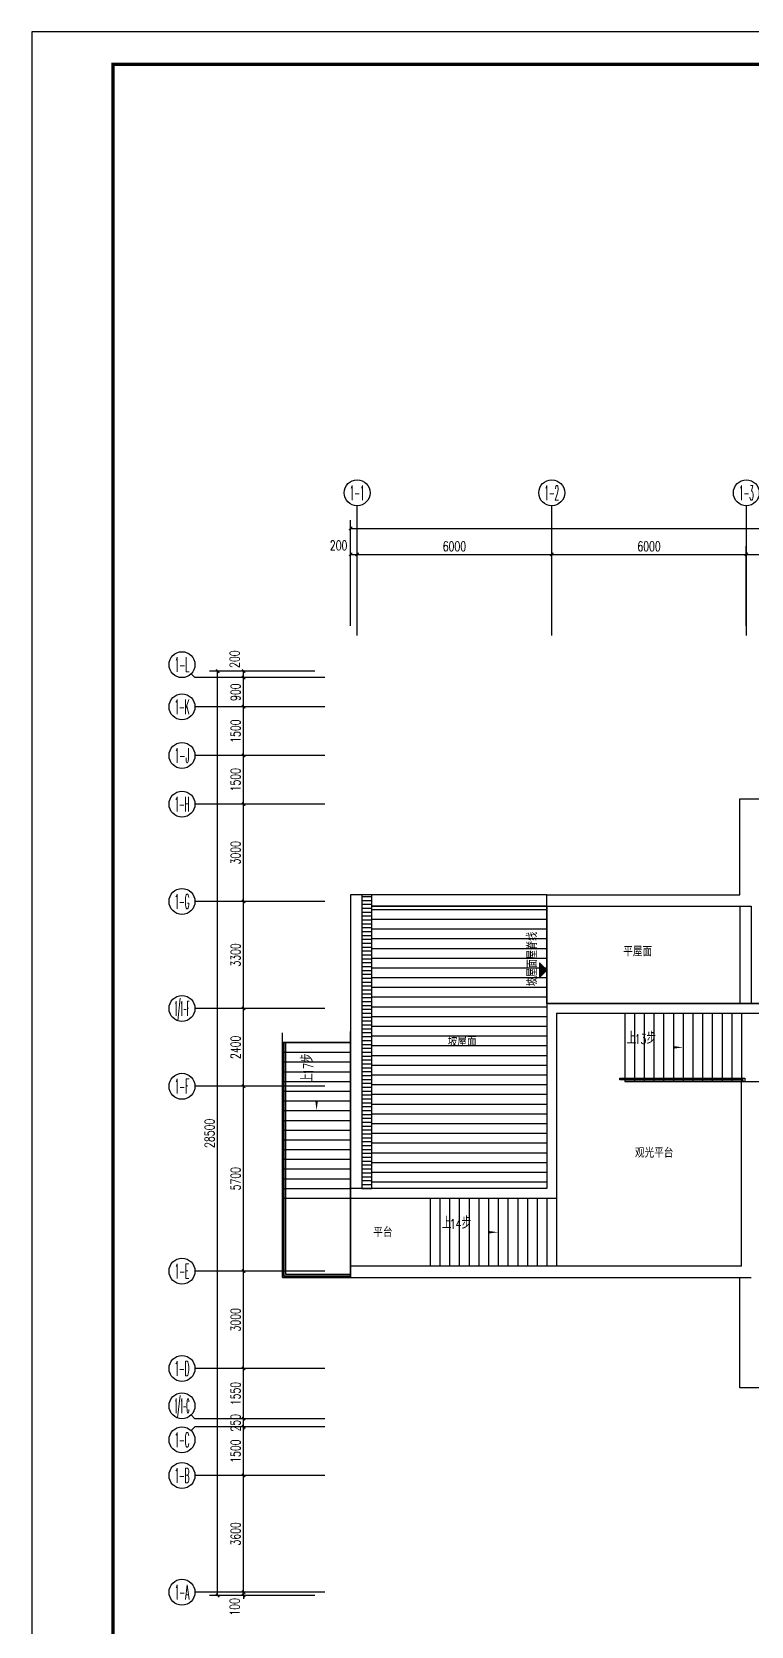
# Model space of a CAD drawing. Extents: x 815029915 to 815825525, y 579155098 to 579748855.
# Drawn here: x 815580687 to 815602862, y 579474523 to 579523677 of the extents above; entities that cross this region are included whole.
import ezdxf
from ezdxf.enums import TextEntityAlignment as Align

# ---------------------------------------------------------------- set-up
doc = ezdxf.new("R2010")
doc.units = 0
doc.header["$LTSCALE"] = 100
doc.header["$MEASUREMENT"] = 0
for name, color, linetype in [('AXIS', 3, 'Continuous'), ('AXIS_TEXT', 7, 'Continuous'), ('DIM_ELEV', 3, 'Continuous'), ('DIM_SYMB', 3, 'Continuous'), ('PUB_TEXT', 7, 'Continuous'), ('ZG-图框层', 4, 'Continuous'), ('zm', 1, 'Continuous')]:
    doc.layers.add(name, color=color, linetype=linetype)
doc.styles.add('_TCH_AXIS', font='COMPLEX', dxfattribs={"bigfont": 'GBCBIG'})
doc.styles.add('_TCH_DIM', font='SIMPLEX', dxfattribs={"bigfont": 'GBCBIG'})
doc.styles.add('_TCH_DIM_T3', font='SIMPLEX', dxfattribs={"width": 0.705882, "bigfont": 'GBCBIG'})
doc.styles.add('COMPLEX', font='COMPLEX')
doc.styles.add('宋体-TK', font='', dxfattribs={"width": 0.8})
doc.styles.get('宋体-TK').set_extended_font_data('SimSun')
doc.dimstyles.new('_TCH_ARCH-100', dxfattribs={"dimscale": 100, "dimtxt": 2.975, "dimasz": 1, "dimexe": 2.5, "dimexo": 3, "dimgap": 1, "dimtad": 1, "dimdec": 0, "dimzin": 0, "dimdsep": 46, "dimtxsty": '_TCH_DIM_T3', "dimblk": 'ARCHTICK', "dimcen": 0.09, "dimclrt": 7, "dimazin": 2, "dimtfac": 1, "dimtdec": 0, "dimtix": 1, "dimtmove": 2, "dimatfit": 3, "dimfxl": 0, "dimtolj": 1, "dimtzin": 0, "dimarcsym": 0})

# ---------------------------------------------------------------- blocks, each defined once
blk = doc.blocks.new('_AXISO')
blk.add_circle((0, 0), 0.5)
at = {"layer": 'AXIS_TEXT', "style": 'COMPLEX', "width": 1.041667}
blk.add_attdef('A', text='', height=0.56, dxfattribs=at).set_placement((-0.25, -0.28), (0.25, -0.28), align=Align.FIT)
blk = doc.blocks.new('_ArchTick')
at = {"color": 0, "linetype": 'ByBlock', "const_width": 0.4}
blk.add_lwpolyline([(-0.5, -0.5), (0.5, 0.5)], dxfattribs=at)
blk = doc.blocks.new('*D616')
at = {"layer": 'AXIS', "color": 0, "lineweight": -2, "transparency": 16777216}
for p, q in [((815589414, 579503967), (815586164, 579503967)), ((815586414, 579475467), (815586414, 579503967)), ((815589414, 579475467), (815586164, 579475467))]:
    blk.add_line(p, q, dxfattribs=at)
at = {"layer": 'Defpoints', "color": 0, "transparency": 16777216}
for p in [(815586414, 579503967), (815589714, 579503967), (815589714, 579475467)]:
    blk.add_point(p, dxfattribs=at)
at = {"layer": 'AXIS', "color": 0, "lineweight": -2, "transparency": 16777216, "xscale": 100, "yscale": 100, "zscale": 100}
for p, rotation in [((815586414, 579503967), 90), ((815586414, 579475467), 270)]:
    blk.add_blockref('_ArchTick', p, dxfattribs=dict(at, rotation=rotation))
at = {"layer": 'AXIS', "color": 7, "transparency": 16777216, "insert": (815586166, 579489717), "char_height": 297.5, "attachment_point": 5, "rotation": 90, "style": '_TCH_DIM_T3'}
blk.add_mtext('\\A1;28500', dxfattribs=at)
blk = doc.blocks.new('*D617')
at = {"layer": 'AXIS', "color": 0, "lineweight": -2, "transparency": 16777216}
for p, q in [((815589414, 579475567), (815586964, 579475567)), ((815587214, 579475567), (815587214, 579475667)), ((815587214, 579475467), (815587214, 579475567)), ((815589414, 579475467), (815586964, 579475467)), ((815587214, 579475467), (815587214, 579475367))]:
    blk.add_line(p, q, dxfattribs=at)
at = {"layer": 'Defpoints', "color": 0, "transparency": 16777216}
for p in [(815587214, 579475567), (815589714, 579475567), (815589714, 579475467)]:
    blk.add_point(p, dxfattribs=at)
at = {"layer": 'AXIS', "color": 0, "lineweight": -2, "transparency": 16777216, "xscale": 100, "yscale": 100, "zscale": 100}
for p, rotation in [((815587214, 579475567), 270), ((815587214, 579475467), 90)]:
    blk.add_blockref('_ArchTick', p, dxfattribs=dict(at, rotation=rotation))
at = {"layer": 'AXIS', "color": 7, "transparency": 16777216, "insert": (815586939, 579475117), "char_height": 297.5, "attachment_point": 5, "rotation": 90, "style": '_TCH_DIM_T3'}
blk.add_mtext('\\A1;100', dxfattribs=at)
blk = doc.blocks.new('*D618')
at = {"layer": 'AXIS', "color": 0, "lineweight": -2, "transparency": 16777216}
for p, q in [((815589414, 579479167), (815586964, 579479167)), ((815587214, 579475567), (815587214, 579479167)), ((815589414, 579475567), (815586964, 579475567))]:
    blk.add_line(p, q, dxfattribs=at)
at = {"layer": 'Defpoints', "color": 0, "transparency": 16777216}
for p in [(815587214, 579479167), (815589714, 579479167), (815589714, 579475567)]:
    blk.add_point(p, dxfattribs=at)
at = {"layer": 'AXIS', "color": 0, "lineweight": -2, "transparency": 16777216, "xscale": 100, "yscale": 100, "zscale": 100}
for p, rotation in [((815587214, 579479167), 90), ((815587214, 579475567), 270)]:
    blk.add_blockref('_ArchTick', p, dxfattribs=dict(at, rotation=rotation))
at = {"layer": 'AXIS', "color": 7, "transparency": 16777216, "insert": (815586966, 579477367), "char_height": 297.5, "attachment_point": 5, "rotation": 90, "style": '_TCH_DIM_T3'}
blk.add_mtext('\\A1;3600', dxfattribs=at)
blk = doc.blocks.new('*D619')
at = {"layer": 'AXIS', "color": 0, "lineweight": -2, "transparency": 16777216}
for p, q in [((815589414, 579480667), (815586964, 579480667)), ((815587214, 579479167), (815587214, 579480667)), ((815589414, 579479167), (815586964, 579479167))]:
    blk.add_line(p, q, dxfattribs=at)
at = {"layer": 'Defpoints', "color": 0, "transparency": 16777216}
for p in [(815587214, 579480667), (815589714, 579480667), (815589714, 579479167)]:
    blk.add_point(p, dxfattribs=at)
at = {"layer": 'AXIS', "color": 0, "lineweight": -2, "transparency": 16777216, "xscale": 100, "yscale": 100, "zscale": 100}
for p, rotation in [((815587214, 579480667), 90), ((815587214, 579479167), 270)]:
    blk.add_blockref('_ArchTick', p, dxfattribs=dict(at, rotation=rotation))
at = {"layer": 'AXIS', "color": 7, "transparency": 16777216, "insert": (815586966, 579479917), "char_height": 297.5, "attachment_point": 5, "rotation": 90, "style": '_TCH_DIM_T3'}
blk.add_mtext('\\A1;1500', dxfattribs=at)
blk = doc.blocks.new('*D620')
at = {"layer": 'AXIS', "color": 0, "lineweight": -2, "transparency": 16777216}
for p, q in [((815587214, 579480917), (815587214, 579481017)), ((815589414, 579480917), (815586964, 579480917)), ((815589414, 579480667), (815586964, 579480667)), ((815587214, 579480667), (815587214, 579480917)), ((815587214, 579480667), (815587214, 579480567))]:
    blk.add_line(p, q, dxfattribs=at)
at = {"layer": 'Defpoints', "color": 0, "transparency": 16777216}
for p in [(815587214, 579480917), (815589714, 579480917), (815589714, 579480667)]:
    blk.add_point(p, dxfattribs=at)
at = {"layer": 'AXIS', "color": 0, "lineweight": -2, "transparency": 16777216, "xscale": 100, "yscale": 100, "zscale": 100}
for p, rotation in [((815587214, 579480917), 270), ((815587214, 579480667), 90)]:
    blk.add_blockref('_ArchTick', p, dxfattribs=dict(at, rotation=rotation))
at = {"layer": 'AXIS', "color": 7, "transparency": 16777216, "insert": (815586966, 579480792), "char_height": 297.5, "attachment_point": 5, "rotation": 90, "style": '_TCH_DIM_T3'}
blk.add_mtext('\\A1;250', dxfattribs=at)
blk = doc.blocks.new('*D621')
at = {"layer": 'AXIS', "color": 0, "lineweight": -2, "transparency": 16777216}
for p, q in [((815589414, 579482467), (815586964, 579482467)), ((815587214, 579480917), (815587214, 579482467)), ((815589414, 579480917), (815586964, 579480917))]:
    blk.add_line(p, q, dxfattribs=at)
at = {"layer": 'Defpoints', "color": 0, "transparency": 16777216}
for p in [(815587214, 579482467), (815589714, 579482467), (815589714, 579480917)]:
    blk.add_point(p, dxfattribs=at)
at = {"layer": 'AXIS', "color": 0, "lineweight": -2, "transparency": 16777216, "xscale": 100, "yscale": 100, "zscale": 100}
for p, rotation in [((815587214, 579482467), 90), ((815587214, 579480917), 270)]:
    blk.add_blockref('_ArchTick', p, dxfattribs=dict(at, rotation=rotation))
at = {"layer": 'AXIS', "color": 7, "transparency": 16777216, "insert": (815586966, 579481692), "char_height": 297.5, "attachment_point": 5, "rotation": 90, "style": '_TCH_DIM_T3'}
blk.add_mtext('\\A1;1550', dxfattribs=at)
blk = doc.blocks.new('*D622')
at = {"layer": 'AXIS', "color": 0, "lineweight": -2, "transparency": 16777216}
for p, q in [((815589414, 579485467), (815586964, 579485467)), ((815587214, 579482467), (815587214, 579485467)), ((815589414, 579482467), (815586964, 579482467))]:
    blk.add_line(p, q, dxfattribs=at)
at = {"layer": 'Defpoints', "color": 0, "transparency": 16777216}
for p in [(815587214, 579485467), (815589714, 579485467), (815589714, 579482467)]:
    blk.add_point(p, dxfattribs=at)
at = {"layer": 'AXIS', "color": 0, "lineweight": -2, "transparency": 16777216, "xscale": 100, "yscale": 100, "zscale": 100}
for p, rotation in [((815587214, 579485467), 90), ((815587214, 579482467), 270)]:
    blk.add_blockref('_ArchTick', p, dxfattribs=dict(at, rotation=rotation))
at = {"layer": 'AXIS', "color": 7, "transparency": 16777216, "insert": (815586966, 579483967), "char_height": 297.5, "attachment_point": 5, "rotation": 90, "style": '_TCH_DIM_T3'}
blk.add_mtext('\\A1;3000', dxfattribs=at)
blk = doc.blocks.new('*D623')
at = {"layer": 'AXIS', "color": 0, "lineweight": -2, "transparency": 16777216}
for p, q in [((815589414, 579491167), (815586964, 579491167)), ((815587214, 579485467), (815587214, 579491167)), ((815589414, 579485467), (815586964, 579485467))]:
    blk.add_line(p, q, dxfattribs=at)
at = {"layer": 'Defpoints', "color": 0, "transparency": 16777216}
for p in [(815587214, 579491167), (815589714, 579491167), (815589714, 579485467)]:
    blk.add_point(p, dxfattribs=at)
at = {"layer": 'AXIS', "color": 0, "lineweight": -2, "transparency": 16777216, "xscale": 100, "yscale": 100, "zscale": 100}
for p, rotation in [((815587214, 579491167), 90), ((815587214, 579485467), 270)]:
    blk.add_blockref('_ArchTick', p, dxfattribs=dict(at, rotation=rotation))
at = {"layer": 'AXIS', "color": 7, "transparency": 16777216, "insert": (815586966, 579488317), "char_height": 297.5, "attachment_point": 5, "rotation": 90, "style": '_TCH_DIM_T3'}
blk.add_mtext('\\A1;5700', dxfattribs=at)
blk = doc.blocks.new('*D624')
at = {"layer": 'AXIS', "color": 0, "lineweight": -2, "transparency": 16777216}
for p, q in [((815589414, 579493567), (815586964, 579493567)), ((815587214, 579491167), (815587214, 579493567)), ((815589414, 579491167), (815586964, 579491167))]:
    blk.add_line(p, q, dxfattribs=at)
at = {"layer": 'Defpoints', "color": 0, "transparency": 16777216}
for p in [(815587214, 579493567), (815589714, 579493567), (815589714, 579491167)]:
    blk.add_point(p, dxfattribs=at)
at = {"layer": 'AXIS', "color": 0, "lineweight": -2, "transparency": 16777216, "xscale": 100, "yscale": 100, "zscale": 100}
for p, rotation in [((815587214, 579493567), 90), ((815587214, 579491167), 270)]:
    blk.add_blockref('_ArchTick', p, dxfattribs=dict(at, rotation=rotation))
at = {"layer": 'AXIS', "color": 7, "transparency": 16777216, "insert": (815586966, 579492367), "char_height": 297.5, "attachment_point": 5, "rotation": 90, "style": '_TCH_DIM_T3'}
blk.add_mtext('\\A1;2400', dxfattribs=at)
blk = doc.blocks.new('*D625')
at = {"layer": 'AXIS', "color": 0, "lineweight": -2, "transparency": 16777216}
for p, q in [((815589414, 579496867), (815586964, 579496867)), ((815587214, 579493567), (815587214, 579496867)), ((815589414, 579493567), (815586964, 579493567))]:
    blk.add_line(p, q, dxfattribs=at)
at = {"layer": 'Defpoints', "color": 0, "transparency": 16777216}
for p in [(815587214, 579496867), (815589714, 579496867), (815589714, 579493567)]:
    blk.add_point(p, dxfattribs=at)
at = {"layer": 'AXIS', "color": 0, "lineweight": -2, "transparency": 16777216, "xscale": 100, "yscale": 100, "zscale": 100}
for p, rotation in [((815587214, 579496867), 90), ((815587214, 579493567), 270)]:
    blk.add_blockref('_ArchTick', p, dxfattribs=dict(at, rotation=rotation))
at = {"layer": 'AXIS', "color": 7, "transparency": 16777216, "insert": (815586966, 579495217), "char_height": 297.5, "attachment_point": 5, "rotation": 90, "style": '_TCH_DIM_T3'}
blk.add_mtext('\\A1;3300', dxfattribs=at)
blk = doc.blocks.new('*D626')
at = {"layer": 'AXIS', "color": 0, "lineweight": -2, "transparency": 16777216}
for p, q in [((815589414, 579499867), (815586964, 579499867)), ((815587214, 579496867), (815587214, 579499867)), ((815589414, 579496867), (815586964, 579496867))]:
    blk.add_line(p, q, dxfattribs=at)
at = {"layer": 'Defpoints', "color": 0, "transparency": 16777216}
for p in [(815587214, 579499867), (815589714, 579499867), (815589714, 579496867)]:
    blk.add_point(p, dxfattribs=at)
at = {"layer": 'AXIS', "color": 0, "lineweight": -2, "transparency": 16777216, "xscale": 100, "yscale": 100, "zscale": 100}
for p, rotation in [((815587214, 579499867), 90), ((815587214, 579496867), 270)]:
    blk.add_blockref('_ArchTick', p, dxfattribs=dict(at, rotation=rotation))
at = {"layer": 'AXIS', "color": 7, "transparency": 16777216, "insert": (815586966, 579498367), "char_height": 297.5, "attachment_point": 5, "rotation": 90, "style": '_TCH_DIM_T3'}
blk.add_mtext('\\A1;3000', dxfattribs=at)
blk = doc.blocks.new('*D627')
at = {"layer": 'AXIS', "color": 0, "lineweight": -2, "transparency": 16777216}
for p, q in [((815589414, 579501367), (815586964, 579501367)), ((815587214, 579499867), (815587214, 579501367)), ((815589414, 579499867), (815586964, 579499867))]:
    blk.add_line(p, q, dxfattribs=at)
at = {"layer": 'Defpoints', "color": 0, "transparency": 16777216}
for p in [(815587214, 579501367), (815589714, 579501367), (815589714, 579499867)]:
    blk.add_point(p, dxfattribs=at)
at = {"layer": 'AXIS', "color": 0, "lineweight": -2, "transparency": 16777216, "xscale": 100, "yscale": 100, "zscale": 100}
for p, rotation in [((815587214, 579501367), 90), ((815587214, 579499867), 270)]:
    blk.add_blockref('_ArchTick', p, dxfattribs=dict(at, rotation=rotation))
at = {"layer": 'AXIS', "color": 7, "transparency": 16777216, "insert": (815586966, 579500617), "char_height": 297.5, "attachment_point": 5, "rotation": 90, "style": '_TCH_DIM_T3'}
blk.add_mtext('\\A1;1500', dxfattribs=at)
blk = doc.blocks.new('*D628')
at = {"layer": 'AXIS', "color": 0, "lineweight": -2, "transparency": 16777216}
for p, q in [((815589414, 579502867), (815586964, 579502867)), ((815587214, 579501367), (815587214, 579502867)), ((815589414, 579501367), (815586964, 579501367))]:
    blk.add_line(p, q, dxfattribs=at)
at = {"layer": 'Defpoints', "color": 0, "transparency": 16777216}
for p in [(815587214, 579502867), (815589714, 579502867), (815589714, 579501367)]:
    blk.add_point(p, dxfattribs=at)
at = {"layer": 'AXIS', "color": 0, "lineweight": -2, "transparency": 16777216, "xscale": 100, "yscale": 100, "zscale": 100}
for p, rotation in [((815587214, 579502867), 90), ((815587214, 579501367), 270)]:
    blk.add_blockref('_ArchTick', p, dxfattribs=dict(at, rotation=rotation))
at = {"layer": 'AXIS', "color": 7, "transparency": 16777216, "insert": (815586966, 579502117), "char_height": 297.5, "attachment_point": 5, "rotation": 90, "style": '_TCH_DIM_T3'}
blk.add_mtext('\\A1;1500', dxfattribs=at)
blk = doc.blocks.new('*D629')
at = {"layer": 'AXIS', "color": 0, "lineweight": -2, "transparency": 16777216}
for p, q in [((815589414, 579503767), (815586964, 579503767)), ((815587214, 579502867), (815587214, 579503767)), ((815589414, 579502867), (815586964, 579502867))]:
    blk.add_line(p, q, dxfattribs=at)
at = {"layer": 'Defpoints', "color": 0, "transparency": 16777216}
for p in [(815587214, 579503767), (815589714, 579503767), (815589714, 579502867)]:
    blk.add_point(p, dxfattribs=at)
at = {"layer": 'AXIS', "color": 0, "lineweight": -2, "transparency": 16777216, "xscale": 100, "yscale": 100, "zscale": 100}
for p, rotation in [((815587214, 579503767), 90), ((815587214, 579502867), 270)]:
    blk.add_blockref('_ArchTick', p, dxfattribs=dict(at, rotation=rotation))
at = {"layer": 'AXIS', "color": 7, "transparency": 16777216, "insert": (815586966, 579503317), "char_height": 297.5, "attachment_point": 5, "rotation": 90, "style": '_TCH_DIM_T3'}
blk.add_mtext('\\A1;900', dxfattribs=at)
blk = doc.blocks.new('*D630')
at = {"layer": 'AXIS', "color": 0, "lineweight": -2, "transparency": 16777216}
for p, q in [((815589414, 579503967), (815586964, 579503967)), ((815589414, 579503767), (815586964, 579503767)), ((815587214, 579503767), (815587214, 579503967))]:
    blk.add_line(p, q, dxfattribs=at)
at = {"layer": 'Defpoints', "color": 0, "transparency": 16777216}
for p in [(815587214, 579503967), (815589714, 579503967), (815589714, 579503767)]:
    blk.add_point(p, dxfattribs=at)
at = {"layer": 'AXIS', "color": 0, "lineweight": -2, "transparency": 16777216, "xscale": 100, "yscale": 100, "zscale": 100}
for p, rotation in [((815587214, 579503967), 90), ((815587214, 579503767), 270)]:
    blk.add_blockref('_ArchTick', p, dxfattribs=dict(at, rotation=rotation))
at = {"layer": 'AXIS', "color": 7, "transparency": 16777216, "insert": (815586939, 579504337), "char_height": 297.5, "attachment_point": 5, "rotation": 90, "style": '_TCH_DIM_T3'}
blk.add_mtext('\\A1;200', dxfattribs=at)
blk = doc.blocks.new('*D631')
at = {"layer": 'AXIS', "color": 0, "lineweight": -2, "transparency": 16777216}
for p, q in [((815590514, 579505367), (815590514, 579508617)), ((815649934, 579505367), (815649934, 579508617)), ((815590514, 579508367), (815649934, 579508367))]:
    blk.add_line(p, q, dxfattribs=at)
at = {"layer": 'Defpoints', "color": 0, "transparency": 16777216}
for p in [(815649934, 579508367), (815590514, 579505067), (815649934, 579505067)]:
    blk.add_point(p, dxfattribs=at)
at = {"layer": 'AXIS', "color": 0, "lineweight": -2, "transparency": 16777216, "xscale": 100, "yscale": 100, "zscale": 100, "rotation": 180}
blk.add_blockref('_ArchTick', (815590514, 579508367), dxfattribs=at)
at = {"layer": 'AXIS', "color": 0, "lineweight": -2, "transparency": 16777216, "xscale": 100, "yscale": 100, "zscale": 100}
blk.add_blockref('_ArchTick', (815649934, 579508367), dxfattribs=at)
at = {"layer": 'AXIS', "color": 7, "transparency": 16777216, "insert": (815620224, 579508615), "char_height": 297.5, "attachment_point": 5, "style": '_TCH_DIM_T3'}
blk.add_mtext('\\A1;59420', dxfattribs=at)
blk = doc.blocks.new('*D632')
at = {"layer": 'AXIS', "color": 0, "lineweight": -2, "transparency": 16777216}
for p, q in [((815590514, 579505367), (815590514, 579507817)), ((815590514, 579507567), (815590714, 579507567)), ((815590714, 579505367), (815590714, 579507817))]:
    blk.add_line(p, q, dxfattribs=at)
at = {"layer": 'Defpoints', "color": 0, "transparency": 16777216}
for p in [(815590714, 579507567), (815590514, 579505067), (815590714, 579505067)]:
    blk.add_point(p, dxfattribs=at)
at = {"layer": 'AXIS', "color": 0, "lineweight": -2, "transparency": 16777216, "xscale": 100, "yscale": 100, "zscale": 100, "rotation": 180}
blk.add_blockref('_ArchTick', (815590514, 579507567), dxfattribs=at)
at = {"layer": 'AXIS', "color": 0, "lineweight": -2, "transparency": 16777216, "xscale": 100, "yscale": 100, "zscale": 100}
blk.add_blockref('_ArchTick', (815590714, 579507567), dxfattribs=at)
at = {"layer": 'AXIS', "color": 7, "transparency": 16777216, "insert": (815590144, 579507842), "char_height": 297.5, "attachment_point": 5, "style": '_TCH_DIM_T3'}
blk.add_mtext('\\A1;200', dxfattribs=at)
blk = doc.blocks.new('*D633')
at = {"layer": 'AXIS', "color": 0, "lineweight": -2, "transparency": 16777216}
for p, q in [((815590714, 579505367), (815590714, 579507817)), ((815590714, 579507567), (815596714, 579507567)), ((815596714, 579505367), (815596714, 579507817))]:
    blk.add_line(p, q, dxfattribs=at)
at = {"layer": 'Defpoints', "color": 0, "transparency": 16777216}
for p in [(815596714, 579507567), (815590714, 579505067), (815596714, 579505067)]:
    blk.add_point(p, dxfattribs=at)
at = {"layer": 'AXIS', "color": 0, "lineweight": -2, "transparency": 16777216, "xscale": 100, "yscale": 100, "zscale": 100, "rotation": 180}
blk.add_blockref('_ArchTick', (815590714, 579507567), dxfattribs=at)
at = {"layer": 'AXIS', "color": 0, "lineweight": -2, "transparency": 16777216, "xscale": 100, "yscale": 100, "zscale": 100}
blk.add_blockref('_ArchTick', (815596714, 579507567), dxfattribs=at)
at = {"layer": 'AXIS', "color": 7, "transparency": 16777216, "insert": (815593714, 579507815), "char_height": 297.5, "attachment_point": 5, "style": '_TCH_DIM_T3'}
blk.add_mtext('\\A1;6000', dxfattribs=at)
blk = doc.blocks.new('*D634')
at = {"layer": 'AXIS', "color": 0, "lineweight": -2, "transparency": 16777216}
for p, q in [((815596714, 579505367), (815596714, 579507817)), ((815596714, 579507567), (815602714, 579507567)), ((815602714, 579505367), (815602714, 579507817))]:
    blk.add_line(p, q, dxfattribs=at)
at = {"layer": 'Defpoints', "color": 0, "transparency": 16777216}
for p in [(815602714, 579507567), (815596714, 579505067), (815602714, 579505067)]:
    blk.add_point(p, dxfattribs=at)
at = {"layer": 'AXIS', "color": 0, "lineweight": -2, "transparency": 16777216, "xscale": 100, "yscale": 100, "zscale": 100, "rotation": 180}
blk.add_blockref('_ArchTick', (815596714, 579507567), dxfattribs=at)
at = {"layer": 'AXIS', "color": 0, "lineweight": -2, "transparency": 16777216, "xscale": 100, "yscale": 100, "zscale": 100}
blk.add_blockref('_ArchTick', (815602714, 579507567), dxfattribs=at)
at = {"layer": 'AXIS', "color": 7, "transparency": 16777216, "insert": (815599714, 579507815), "char_height": 297.5, "attachment_point": 5, "style": '_TCH_DIM_T3'}
blk.add_mtext('\\A1;6000', dxfattribs=at)
blk = doc.blocks.new('*D635')
at = {"layer": 'AXIS', "color": 0, "lineweight": -2, "transparency": 16777216}
for p, q in [((815602714, 579505367), (815602714, 579507817)), ((815602714, 579507567), (815608714, 579507567)), ((815608714, 579505367), (815608714, 579507817))]:
    blk.add_line(p, q, dxfattribs=at)
at = {"layer": 'Defpoints', "color": 0, "transparency": 16777216}
for p in [(815608714, 579507567), (815602714, 579505067), (815608714, 579505067)]:
    blk.add_point(p, dxfattribs=at)
at = {"layer": 'AXIS', "color": 0, "lineweight": -2, "transparency": 16777216, "xscale": 100, "yscale": 100, "zscale": 100, "rotation": 180}
blk.add_blockref('_ArchTick', (815602714, 579507567), dxfattribs=at)
at = {"layer": 'AXIS', "color": 0, "lineweight": -2, "transparency": 16777216, "xscale": 100, "yscale": 100, "zscale": 100}
blk.add_blockref('_ArchTick', (815608714, 579507567), dxfattribs=at)
at = {"layer": 'AXIS', "color": 7, "transparency": 16777216, "insert": (815605714, 579507815), "char_height": 297.5, "attachment_point": 5, "style": '_TCH_DIM_T3'}
blk.add_mtext('\\A1;6000', dxfattribs=at)
blk = doc.blocks.new('ll')
at = {"layer": 'ZG-图框层'}
blk.add_lwpolyline([(815136770, 579524220), (815255670, 579524220), (815255670, 579608320), (815136770, 579608320)], close=True, dxfattribs=at)

msp = doc.modelspace()

# ---------------------------------------------------------------- hatches: boundary and pattern name
at = {"layer": 'DIM_ELEV'}
msp.add_hatch(color=256, dxfattribs=at).paths.add_polyline_path([(815596564.5, 579494748.7), (815596339.5, 579494973.7), (815596339.5, 579494523.7)])

# ---------------------------------------------------------------- linework, layer by layer
for p, q in [((815602514.5, 579497066.7), (815602514.5, 579500028.2)), ((815602514.5, 579500028.2), (815620914.5, 579500028.2)), ((815596564.5, 579497066.7), (815590514.5, 579497066.7)), ((815590514.5, 579497066.7), (815590514.5, 579487716.7)), ((815591164.5, 579497066.7), (815590864.5, 579497066.7)), ((815590864.5, 579497066.7), (815590864.5, 579488016.7)), ((815591164.5, 579488016.7), (815591164.5, 579497066.7)), ((815591164.5, 579496716.7), (815596564.5, 579496716.7)), ((815591164.5, 579488016.7), (815591164.5, 579496716.7)), ((815596564.5, 579496716.7), (815591164.5, 579496716.7)), ((815596564.5, 579493716.7), (815596564.5, 579497066.7)), ((815596564.5, 579497066.7), (815602514.5, 579497066.7)), ((815596564.5, 579496716.7), (815596564.5, 579488016.7)), ((815596564.5, 579496716.7), (815602865.2, 579496716.7)), ((815602509, 579496717.3), (815602509, 579493716.7)), ((815602859, 579496717.3), (815602859, 579493716.7)), ((815608564.5, 579493716.7), (815596564.5, 579493716.7)), ((815596564.5, 579493716.7), (815596564.5, 579488016.7)), ((815596564.5, 579493716.7), (815596564.5, 579488016.7)), ((815596564.5, 579493716.7), (815608564.5, 579493716.7)), ((815596864.5, 579493416.7), (815596864.5, 579487716.7)), ((815596864.5, 579493416.7), (815608864.5, 579493416.7)), ((815590514.5, 579492516.7), (815588414.5, 579492516.7)), ((815588414.5, 579492516.7), (815588414.5, 579485266.7)), ((815588464.5, 579485316.7), (815588464.5, 579492516.7)), ((815588514.5, 579485366.7), (815588514.5, 579492516.7)), ((815590514.5, 579488016.7), (815590514.5, 579492516.7)), ((815602564.5, 579485616.7), (815602564.5, 579491316.7)), ((815602564.5, 579491316.7), (815621414.6, 579491316.7)), ((815596564.5, 579488016.7), (815590514.5, 579488016.7)), ((815596564.5, 579488016.7), (815590514.5, 579488016.7)), ((815590864.5, 579488016.7), (815591164.5, 579488016.7)), ((815596564.5, 579488016.7), (815591164.5, 579488016.7)), ((815590514.5, 579487716.7), (815596864.5, 579487716.7)), ((815602564.5, 579485616.7), (815590514.5, 579485616.7)), ((815588414.5, 579485266.7), (815602864.5, 579485266.7)), ((815590514.5, 579485316.7), (815588464.5, 579485316.7)), ((815590514.5, 579485366.7), (815588514.5, 579485366.7)), ((815590514.5, 579485266.7), (815602864.5, 579485266.7)), ((815602514.5, 579481866.7), (815602514.5, 579485266.7)), ((815620514.5, 579481866.7), (815602514.5, 579481866.7))]:
    msp.add_line(p, q)
at = {"color": 252, "linetype": 'Continuous'}
for p, q in [((815590864.5, 579497020.2), (815591164.5, 579497020.2)), ((815590864.5, 579496900.2), (815591164.5, 579496900.2)), ((815590864.5, 579496780.2), (815591164.5, 579496780.2)), ((815590864.5, 579496660.2), (815591164.5, 579496660.2)), ((815590864.5, 579496540.2), (815591164.5, 579496540.2)), ((815590864.5, 579496420.2), (815591164.5, 579496420.2)), ((815590864.5, 579496300.2), (815591164.5, 579496300.2)), ((815591164.5, 579496620.2), (815596564.5, 579496620.2)), ((815591164.5, 579496320.2), (815596564.5, 579496320.2)), ((815590864.5, 579496180.2), (815591164.5, 579496180.2)), ((815590864.5, 579496060.2), (815591164.5, 579496060.2)), ((815590864.5, 579495940.2), (815591164.5, 579495940.2)), ((815590864.5, 579495820.2), (815591164.5, 579495820.2)), ((815591164.5, 579496020.2), (815596564.5, 579496020.2)), ((815591164.5, 579495720.2), (815596564.5, 579495720.2)), ((815590864.5, 579495700.2), (815591164.5, 579495700.2)), ((815590864.5, 579495580.2), (815591164.5, 579495580.2)), ((815590864.5, 579495460.2), (815591164.5, 579495460.2)), ((815590864.5, 579495340.2), (815591164.5, 579495340.2)), ((815590864.5, 579495220.2), (815591164.5, 579495220.2)), ((815591164.5, 579495420.2), (815596564.5, 579495420.2)), ((815590864.5, 579495100.2), (815591164.5, 579495100.2)), ((815590864.5, 579494980.2), (815591164.5, 579494980.2)), ((815590864.5, 579494860.2), (815591164.5, 579494860.2)), ((815590864.5, 579494740.2), (815591164.5, 579494740.2)), ((815591164.5, 579495120.2), (815596564.5, 579495120.2)), ((815591164.5, 579494820.2), (815596564.5, 579494820.2)), ((815590864.5, 579494620.2), (815591164.5, 579494620.2)), ((815590864.5, 579494500.2), (815591164.5, 579494500.2)), ((815590864.5, 579494380.2), (815591164.5, 579494380.2)), ((815590864.5, 579494260.2), (815591164.5, 579494260.2)), ((815591164.5, 579494520.2), (815596564.5, 579494520.2)), ((815590864.5, 579494140.2), (815591164.5, 579494140.2)), ((815590864.5, 579494020.2), (815591164.5, 579494020.2)), ((815590864.5, 579493900.2), (815591164.5, 579493900.2)), ((815590864.5, 579493780.2), (815591164.5, 579493780.2)), ((815591164.5, 579494220.2), (815596564.5, 579494220.2)), ((815591164.5, 579493920.2), (815596564.5, 579493920.2)), ((815590864.5, 579493660.2), (815591164.5, 579493660.2)), ((815590864.5, 579493540.2), (815591164.5, 579493540.2)), ((815590864.5, 579493420.2), (815591164.5, 579493420.2)), ((815590864.5, 579493300.2), (815591164.5, 579493300.2)), ((815591164.5, 579493620.2), (815596564.5, 579493620.2)), ((815591164.5, 579493320.2), (815596564.5, 579493320.2)), ((815590864.5, 579493180.2), (815591164.5, 579493180.2)), ((815590864.5, 579493060.2), (815591164.5, 579493060.2)), ((815590864.5, 579492940.2), (815591164.5, 579492940.2)), ((815590864.5, 579492820.2), (815591164.5, 579492820.2)), ((815591164.5, 579493020.2), (815596564.5, 579493020.2)), ((815590864.5, 579492700.2), (815591164.5, 579492700.2)), ((815590864.5, 579492580.2), (815591164.5, 579492580.2)), ((815590864.5, 579492460.2), (815591164.5, 579492460.2)), ((815590864.5, 579492340.2), (815591164.5, 579492340.2)), ((815591164.5, 579492720.2), (815596564.5, 579492720.2)), ((815591164.5, 579492420.2), (815596564.5, 579492420.2)), ((815590864.5, 579492220.2), (815591164.5, 579492220.2)), ((815590864.5, 579492100.2), (815591164.5, 579492100.2)), ((815590864.5, 579491980.2), (815591164.5, 579491980.2)), ((815590864.5, 579491860.2), (815591164.5, 579491860.2)), ((815591164.5, 579492120.2), (815596564.5, 579492120.2)), ((815591164.5, 579491820.2), (815596564.5, 579491820.2)), ((815590864.5, 579491740.2), (815591164.5, 579491740.2)), ((815590864.5, 579491620.2), (815591164.5, 579491620.2)), ((815590864.5, 579491500.2), (815591164.5, 579491500.2)), ((815590864.5, 579491380.2), (815591164.5, 579491380.2)), ((815591164.5, 579491520.2), (815596564.5, 579491520.2)), ((815590864.5, 579491260.2), (815591164.5, 579491260.2)), ((815590864.5, 579491140.2), (815591164.5, 579491140.2)), ((815590864.5, 579491020.2), (815591164.5, 579491020.2)), ((815590864.5, 579490900.2), (815591164.5, 579490900.2)), ((815591164.5, 579491220.2), (815596564.5, 579491220.2)), ((815591164.5, 579490920.2), (815596564.5, 579490920.2)), ((815590864.5, 579490780.2), (815591164.5, 579490780.2)), ((815590864.5, 579490660.2), (815591164.5, 579490660.2)), ((815590864.5, 579490540.2), (815591164.5, 579490540.2)), ((815590864.5, 579490420.2), (815591164.5, 579490420.2)), ((815590864.5, 579490300.2), (815591164.5, 579490300.2)), ((815591164.5, 579490620.2), (815596564.5, 579490620.2)), ((815591164.5, 579490320.2), (815596564.5, 579490320.2)), ((815590864.5, 579490180.2), (815591164.5, 579490180.2)), ((815590864.5, 579490060.2), (815591164.5, 579490060.2)), ((815590864.5, 579489940.2), (815591164.5, 579489940.2)), ((815590864.5, 579489820.2), (815591164.5, 579489820.2)), ((815591164.5, 579490020.2), (815596564.5, 579490020.2)), ((815590864.5, 579489700.2), (815591164.5, 579489700.2)), ((815590864.5, 579489580.2), (815591164.5, 579489580.2)), ((815590864.5, 579489460.2), (815591164.5, 579489460.2)), ((815590864.5, 579489340.2), (815591164.5, 579489340.2)), ((815591164.5, 579489720.2), (815596564.5, 579489720.2)), ((815591164.5, 579489420.2), (815596564.5, 579489420.2)), ((815590864.5, 579489220.2), (815591164.5, 579489220.2)), ((815590864.5, 579489100.2), (815591164.5, 579489100.2)), ((815590864.5, 579488980.2), (815591164.5, 579488980.2)), ((815590864.5, 579488860.2), (815591164.5, 579488860.2)), ((815591164.5, 579489120.2), (815596564.5, 579489120.2)), ((815590864.5, 579488740.2), (815591164.5, 579488740.2)), ((815590864.5, 579488620.2), (815591164.5, 579488620.2)), ((815590864.5, 579488500.2), (815591164.5, 579488500.2)), ((815590864.5, 579488380.2), (815591164.5, 579488380.2)), ((815591164.5, 579488820.2), (815596564.5, 579488820.2)), ((815591164.5, 579488520.2), (815596564.5, 579488520.2)), ((815590864.5, 579488260.2), (815591164.5, 579488260.2)), ((815590864.5, 579488140.2), (815591164.5, 579488140.2)), ((815590864.5, 579488020.2), (815591164.5, 579488020.2)), ((815591164.5, 579488220.2), (815596564.5, 579488220.2))]:
    msp.add_line(p, q, dxfattribs=at)
at = {"color": 2}
for p, q in [((815598964.5, 579493416.7), (815598964.5, 579491316.7)), ((815599264.5, 579493416.7), (815599264.5, 579491316.7)), ((815599564.5, 579493416.7), (815599564.5, 579491316.7)), ((815599864.5, 579493416.7), (815599864.5, 579491316.7)), ((815600164.5, 579493416.7), (815600164.5, 579491316.7)), ((815600464.5, 579493416.7), (815600464.5, 579491316.7)), ((815600764.5, 579493416.7), (815600764.5, 579491316.7)), ((815601064.5, 579493416.7), (815601064.5, 579491316.7)), ((815601364.5, 579493416.7), (815601364.5, 579491316.7)), ((815601664.5, 579493416.7), (815601664.5, 579491316.7)), ((815601964.5, 579493416.7), (815601964.5, 579491316.7)), ((815602264.5, 579493416.7), (815602264.5, 579491316.7)), ((815602564.5, 579493416.7), (815602564.5, 579491316.7)), ((815588414.5, 579487716.7), (815588414.5, 579492817)), ((815590514.5, 579485266.7), (815590514.5, 579492858.5)), ((815588414.5, 579492516.7), (815590514.5, 579492516.7)), ((815588414.5, 579492216.7), (815590514.5, 579492216.7)), ((815588414.5, 579491916.7), (815590514.5, 579491916.7)), ((815588414.5, 579491616.7), (815590514.5, 579491616.7)), ((815588414.5, 579491316.7), (815590514.5, 579491316.7)), ((815598814.5, 579491366.7), (815598814.5, 579491416.7)), ((815598814.5, 579491416.7), (815598964.5, 579491416.7)), ((815598964.5, 579491366.7), (815598814.5, 579491366.7)), ((815598964.5, 579491416.7), (815602664.5, 579491416.7)), ((815602614.5, 579491366.7), (815598964.5, 579491366.7)), ((815602564.5, 579491316.7), (815598964.5, 579491316.7)), ((815598964.5, 579491316.7), (815602564.5, 579491316.7)), ((815602614.5, 579491316.7), (815602614.5, 579491366.7)), ((815602664.5, 579491416.7), (815602664.5, 579491316.7)), ((815588414.5, 579491016.7), (815590514.5, 579491016.7)), ((815588414.5, 579490716.7), (815590514.5, 579490716.7)), ((815588414.5, 579490416.7), (815590514.5, 579490416.7)), ((815588414.5, 579490116.7), (815590514.5, 579490116.7)), ((815588414.5, 579489816.7), (815590514.5, 579489816.7)), ((815588414.5, 579489516.7), (815590514.5, 579489516.7)), ((815588414.5, 579489216.7), (815590514.5, 579489216.7)), ((815588414.5, 579488916.7), (815590514.5, 579488916.7)), ((815588414.5, 579488616.7), (815590514.5, 579488616.7)), ((815588414.5, 579488316.7), (815590514.5, 579488316.7)), ((815588414.5, 579488016.7), (815590514.5, 579488016.7)), ((815588414.5, 579487716.7), (815590514.5, 579487716.7)), ((815588414.5, 579485266.7), (815588414.5, 579487716.7)), ((815590514.5, 579487716.7), (815590514.5, 579485266.7)), ((815592964.5, 579487716.7), (815592964.5, 579485616.7)), ((815593264.5, 579487716.7), (815593264.5, 579485616.7)), ((815593564.5, 579487716.7), (815593564.5, 579485616.7)), ((815593864.5, 579487716.7), (815593864.5, 579485616.7)), ((815594164.5, 579487716.7), (815594164.5, 579485616.7)), ((815594464.5, 579487716.7), (815594464.5, 579485616.7)), ((815594764.5, 579487716.7), (815594764.5, 579485616.7)), ((815595064.5, 579487716.7), (815595064.5, 579485616.7)), ((815595364.5, 579487716.7), (815595364.5, 579485616.7)), ((815595664.5, 579487716.7), (815595664.5, 579485616.7)), ((815595964.5, 579487716.7), (815595964.5, 579485616.7)), ((815596264.5, 579487716.7), (815596264.5, 579485616.7)), ((815596564.5, 579487716.7), (815596564.5, 579485616.7)), ((815596864.5, 579487716.7), (815596864.5, 579485616.7)), ((815590514.5, 579485266.7), (815588414.5, 579485266.7))]:
    msp.add_line(p, q, dxfattribs=at)
at = {"layer": 'AXIS'}
for p, q in [((815590714.5, 579505066.7), (815590714.5, 579509066.7)), ((815596714.5, 579505066.7), (815596714.5, 579509066.7)), ((815602714.5, 579505066.7), (815602714.5, 579509066.7)), ((815585714.5, 579503766.7), (815585597.3, 579503883.8)), ((815589714.5, 579503766.7), (815585714.5, 579503766.7)), ((815589714.5, 579502866.7), (815585714.5, 579502866.7)), ((815589714.5, 579501366.7), (815585714.5, 579501366.7)), ((815589714.5, 579499866.7), (815585714.5, 579499866.7)), ((815589714.5, 579496866.7), (815585714.5, 579496866.7)), ((815589714.5, 579493566.7), (815585714.5, 579493566.7)), ((815589714.5, 579491166.7), (815585714.5, 579491166.7)), ((815589714.5, 579485466.7), (815585714.5, 579485466.7)), ((815589714.5, 579482466.7), (815585714.5, 579482466.7)), ((815585714.5, 579480916.7), (815585597.3, 579481033.8)), ((815585714.5, 579480666.7), (815585597.3, 579480549.5)), ((815589714.5, 579480916.7), (815585714.5, 579480916.7)), ((815589714.5, 579480666.7), (815585714.5, 579480666.7)), ((815589714.5, 579479166.7), (815585714.5, 579479166.7)), ((815589714.5, 579475566.7), (815585714.5, 579475566.7))]:
    msp.add_line(p, q, dxfattribs=at)
at = {"layer": 'DIM_ELEV'}
for p, q in [((815596564.5, 579494748.7), (815596339.5, 579494973.7)), ((815596339.5, 579494973.7), (815596339.5, 579494523.7)), ((815596564.5, 579494748.7), (815596339.5, 579494523.7))]:
    msp.add_line(p, q, dxfattribs=at)
at = {"layer": 'DIM_SYMB'}
for points in [[(815589464.5, 579492990.2, 0, 0, 0), (815589464.5, 579490416.7, 0, 80, 0), (815589464.5, 579490716.7, 0, 0, 0)], [(815598143, 579492366.7, 0, 0, 0), (815600764.5, 579492366.7, 0, 80, 0), (815600464.5, 579492366.7, 0, 0, 0)], [(815592443, 579486666.7, 0, 0, 0), (815595064.5, 579486666.7, 0, 80, 0), (815594764.5, 579486666.7, 0, 0, 0)]]:
    msp.add_lwpolyline(points, format="xyseb", dxfattribs=at)
at = {"layer": 'ZG-图框层'}
msp.add_lwpolyline([(815580686.5, 579439576.5), (815699586.5, 579439576.5), (815699586.5, 579523676.5), (815580686.5, 579523676.5)], close=True, dxfattribs=at)
at = {"layer": 'ZG-图框层', "const_width": 100}
msp.add_lwpolyline([(815583186.5, 579440576.5), (815698586.5, 579440576.5), (815698586.5, 579522676.5), (815583186.5, 579522676.5)], close=True, dxfattribs=at)

# ---------------------------------------------------------------- block references
at = {"layer": 'AXIS'}
ref = msp.add_blockref('_AXISO', (815590714.5, 579509466.7), dxfattribs=dict(at, xscale=800, yscale=800, zscale=800))
ref.add_attrib('A', '1-1', dxfattribs={"color": 7, "height": 452.55, "style": '_TCH_AXIS', "width": 0.42}).set_placement((815590488.2, 579509240.4), (815590940.8, 579509240.4), align=Align.FIT)
ref = msp.add_blockref('_AXISO', (815596714.5, 579509466.7), dxfattribs=dict(at, xscale=800, yscale=800, zscale=800))
ref.add_attrib('A', '1-2', dxfattribs={"color": 7, "height": 452.55, "style": '_TCH_AXIS', "width": 0.381818}).set_placement((815596488.2, 579509240.4), (815596940.8, 579509240.4), align=Align.FIT)
ref = msp.add_blockref('_AXISO', (815602714.5, 579509466.7), dxfattribs=dict(at, xscale=800, yscale=800, zscale=800))
ref.add_attrib('A', '1-3', dxfattribs={"color": 7, "height": 452.55, "style": '_TCH_AXIS', "width": 0.381818}).set_placement((815602488.2, 579509240.4), (815602940.8, 579509240.4), align=Align.FIT)
ref = msp.add_blockref('_AXISO', (815585314.5, 579504166.7), dxfattribs=dict(at, xscale=800, yscale=800, zscale=800))
ref.add_attrib('A', '1-L', dxfattribs={"color": 7, "height": 452.55, "style": '_TCH_AXIS', "width": 0.375}).set_placement((815585088.2, 579503940.4), (815585540.8, 579503940.4), align=Align.FIT)
ref = msp.add_blockref('_AXISO', (815585314.5, 579502866.7), dxfattribs=dict(at, xscale=800, yscale=800, zscale=800))
ref.add_attrib('A', '1-K', dxfattribs={"color": 7, "height": 452.55, "style": '_TCH_AXIS', "width": 0.35}).set_placement((815585088.2, 579502640.4), (815585540.8, 579502640.4), align=Align.FIT)
ref = msp.add_blockref('_AXISO', (815585314.5, 579501366.7), dxfattribs=dict(at, xscale=800, yscale=800, zscale=800))
ref.add_attrib('A', '1-J', dxfattribs={"color": 7, "height": 452.55, "style": '_TCH_AXIS', "width": 0.403846}).set_placement((815585088.2, 579501140.4), (815585540.8, 579501140.4), align=Align.FIT)
ref = msp.add_blockref('_AXISO', (815585314.5, 579499866.7), dxfattribs=dict(at, xscale=800, yscale=800, zscale=800))
ref.add_attrib('A', '1-H', dxfattribs={"color": 7, "height": 452.55, "style": '_TCH_AXIS', "width": 0.344262}).set_placement((815585088.2, 579499640.4), (815585540.8, 579499640.4), align=Align.FIT)
ref = msp.add_blockref('_AXISO', (815585314.5, 579496866.7), dxfattribs=dict(at, xscale=800, yscale=800, zscale=800))
ref.add_attrib('A', '1-G', dxfattribs={"color": 7, "height": 452.55, "style": '_TCH_AXIS', "width": 0.355932}).set_placement((815585088.2, 579496640.4), (815585540.8, 579496640.4), align=Align.FIT)
ref = msp.add_blockref('_AXISO', (815585314.5, 579493566.7), dxfattribs=dict(at, xscale=800, yscale=800, zscale=800))
ref.add_attrib('A', '1/1-F', dxfattribs={"color": 7, "height": 452.55, "style": '_TCH_AXIS', "width": 0.223404}).set_placement((815585088.2, 579493340.4), (815585540.8, 579493340.4), align=Align.FIT)
ref = msp.add_blockref('_AXISO', (815585314.5, 579491166.7), dxfattribs=dict(at, xscale=800, yscale=800, zscale=800))
ref.add_attrib('A', '1-F', dxfattribs={"color": 7, "height": 452.55, "style": '_TCH_AXIS', "width": 0.368421}).set_placement((815585088.2, 579490940.4), (815585540.8, 579490940.4), align=Align.FIT)
ref = msp.add_blockref('_AXISO', (815585314.5, 579485466.7), dxfattribs=dict(at, xscale=800, yscale=800, zscale=800))
ref.add_attrib('A', '1-E', dxfattribs={"color": 7, "height": 452.55, "style": '_TCH_AXIS', "width": 0.368421}).set_placement((815585088.2, 579485240.4), (815585540.8, 579485240.4), align=Align.FIT)
ref = msp.add_blockref('_AXISO', (815585314.5, 579482466.7), dxfattribs=dict(at, xscale=800, yscale=800, zscale=800))
ref.add_attrib('A', '1-D', dxfattribs={"color": 7, "height": 452.55, "style": '_TCH_AXIS', "width": 0.362069}).set_placement((815585088.2, 579482240.4), (815585540.8, 579482240.4), align=Align.FIT)
ref = msp.add_blockref('_AXISO', (815585314.5, 579481316.7), dxfattribs=dict(at, xscale=800, yscale=800, zscale=800))
ref.add_attrib('A', '1/1-C', dxfattribs={"color": 7, "height": 452.55, "style": '_TCH_AXIS', "width": 0.225806}).set_placement((815585088.2, 579481090.4), (815585540.8, 579481090.4), align=Align.FIT)
ref = msp.add_blockref('_AXISO', (815585314.5, 579480266.7), dxfattribs=dict(at, xscale=800, yscale=800, zscale=800))
ref.add_attrib('A', '1-C', dxfattribs={"color": 7, "height": 452.55, "style": '_TCH_AXIS', "width": 0.375}).set_placement((815585088.2, 579480040.4), (815585540.8, 579480040.4), align=Align.FIT)
ref = msp.add_blockref('_AXISO', (815585314.5, 579479166.7), dxfattribs=dict(at, xscale=800, yscale=800, zscale=800))
ref.add_attrib('A', '1-B', dxfattribs={"color": 7, "height": 452.55, "style": '_TCH_AXIS', "width": 0.362069}).set_placement((815585088.2, 579478940.4), (815585540.8, 579478940.4), align=Align.FIT)
ref = msp.add_blockref('_AXISO', (815585314.5, 579475566.7), dxfattribs=dict(at, xscale=800, yscale=800, zscale=800))
ref.add_attrib('A', '1-A', dxfattribs={"color": 7, "height": 452.55, "style": '_TCH_AXIS', "width": 0.355932}).set_placement((815585088.2, 579475340.4), (815585540.8, 579475340.4), align=Align.FIT)
at = {"layer": 'zm', "color": 1}
msp.add_blockref('ll', (443916.4, -84643.4), dxfattribs=at)

# ---------------------------------------------------------------- texts
at = {"layer": 'DIM_SYMB', "color": 7, "style": '_TCH_DIM'}
for s, p in [('上', (815599024.8, 579492471.7)), ('步', (815599633.7, 579492471.7)), ('上', (815593324.8, 579486771.7)), ('步', (815593933.7, 579486771.7))]:
    msp.add_text(s, height=373.3, dxfattribs=at).set_placement(p)
at = {"layer": 'DIM_SYMB', "color": 7, "style": '_TCH_DIM', "width": 0.705882}
for s, p in [('13', (815599273.7, 579492471.7)), ('14', (815593573.7, 579486771.7))]:
    msp.add_text(s, height=297.5, dxfattribs=at).set_placement(p)
at = {"layer": 'DIM_SYMB', "color": 7, "style": '_TCH_DIM'}
for s, p in [('步', (815589359.5, 579491883.4)), ('上', (815589359.5, 579491274.5))]:
    msp.add_text(s, height=373.3, rotation=90, dxfattribs=at).set_placement(p)
at = {"layer": 'DIM_SYMB', "color": 7, "style": '_TCH_DIM', "width": 0.705882}
msp.add_text('17', height=297.5, rotation=90, dxfattribs=at).set_placement((815589359.5, 579491523.4))
at = {"layer": 'PUB_TEXT', "style": '_TCH_DIM'}
msp.add_text('坡屋面屋脊线', height=280, rotation=90, dxfattribs=at).set_placement((815596260.7, 579494251.3))
at = {"layer": 'PUB_TEXT', "style": '宋体-TK', "width": 0.8}
for s, p in [('平屋面', (815598921.6, 579495205.9)), ('坡屋面', (815593508.2, 579492429.3)), ('观光平台', (815599280.5, 579488994.7)), ('平台', (815591214, 579486546.8))]:
    msp.add_text(s, height=264.35, dxfattribs=at).set_placement(p)

# ---------------------------------------------------------------- dimensions: what is measured, and where the dimension line sits
at = {"layer": 'AXIS'}
for p1, p2, distance, picture, middle in [((815590514.5, 579505066.7), (815649934.5, 579505066.7), 3300, '*D631', (815620224.5, 579508615.4)), ((815590714.5, 579505066.7), (815596714.5, 579505066.7), 2500, '*D633', (815593714.5, 579507815.4)), ((815596714.5, 579505066.7), (815602714.5, 579505066.7), 2500, '*D634', (815599714.5, 579507815.4)), ((815602714.5, 579505066.7), (815608714.5, 579505066.7), 2500, '*D635', (815605714.5, 579507815.4)), ((815589714.5, 579475466.7), (815589714.5, 579503966.7), 3300, '*D616', (815586165.7, 579489716.7)), ((815589714.5, 579502866.7), (815589714.5, 579503766.7), 2500, '*D629', (815586965.7, 579503316.7)), ((815589714.5, 579501366.7), (815589714.5, 579502866.7), 2500, '*D628', (815586965.7, 579502116.7)), ((815589714.5, 579499866.7), (815589714.5, 579501366.7), 2500, '*D627', (815586965.7, 579500616.7)), ((815589714.5, 579496866.7), (815589714.5, 579499866.7), 2500, '*D626', (815586965.7, 579498366.7)), ((815589714.5, 579493566.7), (815589714.5, 579496866.7), 2500, '*D625', (815586965.7, 579495216.7)), ((815589714.5, 579491166.7), (815589714.5, 579493566.7), 2500, '*D624', (815586965.7, 579492366.7)), ((815589714.5, 579485466.7), (815589714.5, 579491166.7), 2500, '*D623', (815586965.7, 579488316.7)), ((815589714.5, 579482466.7), (815589714.5, 579485466.7), 2500, '*D622', (815586965.7, 579483966.7)), ((815589714.5, 579480916.7), (815589714.5, 579482466.7), 2500, '*D621', (815586965.7, 579481691.7)), ((815589714.5, 579480666.7), (815589714.5, 579480916.7), 2500, '*D620', (815586965.7, 579480791.7)), ((815589714.5, 579479166.7), (815589714.5, 579480666.7), 2500, '*D619', (815586965.7, 579479916.7)), ((815589714.5, 579475566.7), (815589714.5, 579479166.7), 2500, '*D618', (815586965.7, 579477366.7))]:
    dim = msp.add_aligned_dim(p1=p1, p2=p2, distance=distance, dimstyle='_TCH_ARCH-100', dxfattribs=at)
    dim.commit()
    dim.dimension.update_dxf_attribs({"geometry": picture, "text_midpoint": middle})
for base, p1, p2, angle, picture, middle in [((815590714.5, 579507566.7), (815590514.5, 579505066.7), (815590714.5, 579505066.7), 0, '*D632', (815590144.5, 579507841.7)), ((815587214.5, 579503966.7), (815589714.5, 579503766.7), (815589714.5, 579503966.7), 90, '*D630', (815586939.5, 579504336.7)), ((815587214.5, 579475566.7), (815589714.5, 579475466.7), (815589714.5, 579475566.7), 90, '*D617', (815586939.5, 579475116.7))]:
    dim = msp.add_linear_dim(base=base, p1=p1, p2=p2, angle=angle, dimstyle='_TCH_ARCH-100', dxfattribs=at)
    dim.commit()
    dim.dimension.update_dxf_attribs({"geometry": picture, "text_midpoint": middle, "dimtype": 161})

doc.saveas('drawing.dxf')
